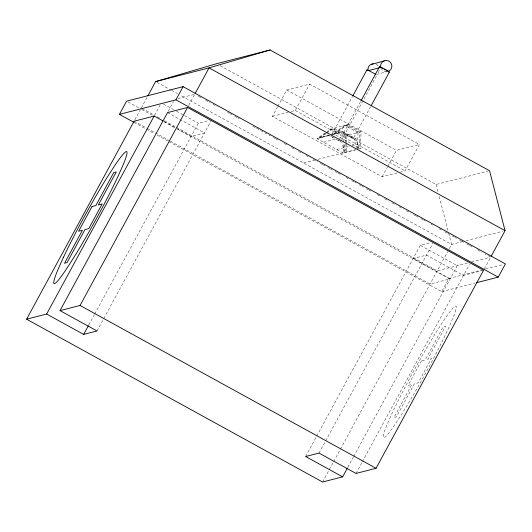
<?xml version="1.0" encoding="UTF-8"?>
<svg xmlns="http://www.w3.org/2000/svg" width="532" height="532" viewBox="0 0 532 532"><rect width="100%" height="100%" fill="white"/><g stroke="black" fill="none" stroke-linecap="round" stroke-linejoin="round"><path stroke-width="0.4" stroke-dasharray="2.66 2" d="M331.888 134.742L341.271 131.989L354.425 139.224L357.418 149.445L343.293 153.07L343.652 142.656M343.685 141.858L343.878 136.252L330.724 129.017L327.453 131.298M345.128 143.866L344.816 152.677L341.823 142.456M345.155 143.068L345.408 135.86L332.254 128.624L330.724 129.017M346.651 143.474L346.345 152.285L343.579 142.855M346.684 142.676L346.937 135.467L358.009 132.628L357.444 148.641M346.379 124.993L347.908 124.601L361.062 131.843L360.477 148.661L358.947 149.053L359.532 132.235L346.379 124.993L333.291 134.124M134.855 119.806L140.135 110.084M141.266 107.996L147.078 97.296M154.526 115.358L160.185 104.937M168.272 111.228L173.552 101.506M188.694 105.389L194.732 94.277M88.784 324.932L94.317 314.745M94.716 314.013L198.316 123.205L209.322 120.378M97.01 330.964L103.334 319.32M103.733 318.595L211.304 120.465M397.165 172.907L382.149 176.757L272.391 116.375L277.425 107.105M277.81 106.387L286.721 89.981L309.637 84.096L419.396 144.478L405.065 170.878L400.323 172.095M291.35 111.507L295.3 110.496L309.637 84.096M331.862 134.483L352.337 96.771M343.679 132.694L360.61 101.512M341.73 139.909L376.383 76.089M353.541 138.12A5.646 0.406 28.5 0 0 346.638 133.924A5.646 0.406 28.5 0 0 345.647 134.184A5.646 0.406 28.5 0 0 353.541 138.12L370.478 106.939M382.149 176.757L387.575 166.769M387.961 166.057L396.486 150.357L419.396 144.478M305.641 456.516L316.307 436.858M316.706 436.134L420.307 245.319L430.528 242.698M319 453.084L325.325 441.434M325.724 440.709L432.915 243.277M322.585 482.012L328.909 470.368M329.308 469.643L333.258 462.361M333.657 461.63L339.975 449.986M340.374 449.261L447.718 251.556M449.267 248.703L451.588 244.421L448.489 232.431M168.89 141.565L441.72 291.649L448.882 278.449L481.52 270.07M347.775 467.402L353.308 457.214M353.7 456.489L457.307 265.674L420.307 245.319M356.001 473.433L361.926 462.521M362.325 461.789L469.537 264.331M484.306 268.906L490.717 257.096L484.898 253.897M343.293 153.07L316.979 138.599L324.833 133.12M325.704 133.186L318.508 138.207L328.67 135.221L341.132 142.077M326.362 132.727L332.254 128.624M325.923 133.705L320.031 137.815L329.414 135.061M326.582 133.253L333.777 128.232L344.856 125.386L358.009 132.628M331.11 134.968L344.856 125.386M347.908 124.601L334.163 134.184L360.477 148.661M333.418 134.35L342.794 131.597L355.955 138.832L358.947 149.053M177.888 98.6L193.927 94.477M376.676 74.367L386.944 71.727M272.391 116.375L288.191 112.319M341.271 131.989L342.794 131.597M316.979 138.599L329.527 135.374M343.878 136.252L345.408 135.86M359.532 132.235L361.062 131.843M323.556 142.217L336.058 139.005M339.177 138.207L340.739 137.801M354.425 139.224L355.955 138.832M336.709 149.452L349.211 146.24M352.337 145.442L353.893 145.043M303.599 163.011L313.966 160.345M317.956 159.321L355.462 149.698M220.201 65.709L436.094 184.471L487.957 171.158M462.76 241.555L451.588 244.421L180.268 95.168M465.952 240.737L502.66 231.314M467.522 263.054L437.257 270.821L176.178 127.201M471.472 262.037L489.919 257.302M485.503 269.052L503.013 264.557M483.548 270.296L463.505 275.443L426.504 255.087L413.138 258.519L450.139 278.874L430.089 284.022L169.735 140.8M441.72 291.649L475.149 283.064M286.721 89.981L396.486 150.357M295.3 110.496L405.065 170.878M198.363 96.272L201.276 97.875M205.638 100.275L210 102.676M212.913 104.272L217.275 106.673M227.457 112.279L229.638 113.476M230.363 113.875L231.819 114.679M234.725 116.275L236.913 117.479M237.638 117.878L239.094 118.676M252.906 126.277L255.819 127.88M256.544 128.279L268.181 134.682M268.906 135.081L270.362 135.879M273.275 137.482L275.456 138.679M276.181 139.078L277.637 139.883M284.181 143.48L287.087 145.083M291.456 147.484L294.362 149.08M298.725 151.48L303.087 153.881M306 155.484L310.362 157.884M313.268 159.48L317.631 161.881M320.543 163.484L322.725 164.681M323.449 165.086L324.906 165.884M327.818 167.487L330 168.684M330.724 169.083L332.181 169.888M335.087 171.484L337.268 172.687M338 173.086L341.63 175.088M346 177.488L348.906 179.085M351.812 180.687L353.993 181.884M354.724 182.283L356.181 183.088M359.087 184.684L361.268 185.887M361.993 186.286L363.449 187.084M366.362 188.687L368.543 189.884M369.268 190.29L370.724 191.088M377.268 194.685L380.174 196.288M384.543 198.689L388.905 201.089M391.811 202.692L396.174 205.093M399.086 206.689L403.449 209.089M406.355 210.692L410.724 213.093M413.63 214.689L415.811 215.892M416.536 216.291L417.992 217.089M420.905 218.692L423.086 219.889M423.811 220.295L425.268 221.093M431.086 224.291L432.536 225.089M439.086 228.694L441.992 230.296M444.898 231.892L449.267 234.293M452.173 235.895L454.355 237.092M455.079 237.491L456.536 238.296M459.449 239.892L461.63 241.096M462.355 241.495L463.811 242.293M466.717 243.895L468.898 245.092M469.63 245.498L473.261 247.493M477.63 249.894L481.992 252.294M157.053 82.4L170.838 89.981M171.563 90.38L177.369 93.572M163.49 104.046L173.651 109.639M176.551 111.235L183.806 115.225M184.531 115.624L198.316 123.205M167.514 112.618L204.514 132.973L191.148 136.405L175.912 128.026M141.997 108.402L154.36 115.198M157.266 116.801L160.179 118.397M164.541 120.797L175.447 126.802M164.308 121.635L175.188 127.627M128.039 101.951L141.14 109.16M141.864 109.559L152.052 115.165M163.69 121.562L174.602 127.567M177.515 129.17L448.882 278.449M134.104 121.196L146.466 127.999M147.191 128.398L169.01 140.401M133.971 122.36L145.608 128.764M146.34 129.163L154.34 133.565M157.253 135.168L168.165 141.166M436.094 184.471L438.155 192.464M439.193 196.461L448.283 231.633M340.626 141.306A5.646 0.406 28.5 0 1 336.729 139.49M333.045 137.416A5.646 0.406 28.5 0 1 331.449 136.372M386.751 71.734A5.646 5.613 75.6 0 1 381.65 69.359M375.984 64.226A5.646 5.613 75.6 0 1 378.225 66.101M379.17 70.317A5.646 5.613 75.6 0 1 376.875 73.968M390.535 416.649L385.873 427.602A75.032 5.739 -61.2 0 0 401.919 413.823A75.032 5.739 -61.2 0 0 449.021 327.087L453.683 316.134A75.032 5.739 -61.2 0 0 437.637 329.913A75.032 5.739 -61.2 0 0 390.535 416.649M421.377 360.896L408.051 385.434L411.874 384.456L393.953 417.454L396.44 416.815L414.355 383.818L418.179 382.834L431.499 358.295L427.681 359.28L445.597 326.282L443.109 326.921L425.194 359.918L421.377 360.896"/><path stroke-width="0.8" d="M133.971 122.36L119.421 114.353L126.583 101.153L183.101 86.643L505.4 263.938L498.231 277.139L476.738 282.658M347.376 468.133L342.635 476.865L322.585 482.012L26.6 319.193L134.104 121.196L154.147 116.049L162.852 120.837M147.856 95.866L155.603 81.602L216.571 63.707L270.03 49.988L489.553 170.745L505.054 230.695L491.103 256.384M26.6 319.193L46.65 314.046L154.147 116.049M46.65 314.046L83.644 334.395L97.01 330.964L60.016 310.615L167.514 112.618L187.563 107.471L483.548 270.296L376.051 468.293L356.001 473.433L319 453.084L305.641 456.516L342.635 476.865M119.421 114.353L175.932 99.843L183.101 86.643M60.016 310.615L80.059 305.468L187.563 107.471M195.118 93.559L209.063 67.877L270.03 49.988M83.644 334.395L88.392 325.664M352.736 96.039L366.907 69.931M361.002 100.787L379.509 66.7M371.263 105.489L389.377 72.126M386.784 70.703L388.114 71.428L389.477 70.729A5.646 5.613 75.6 0 0 391.831 65.609L391.505 64.172A5.646 5.613 75.6 0 0 385.72 60.488L370.392 64.731A5.646 5.613 75.6 0 0 368.038 69.852L368.224 70.656L379.649 67.724M384.29 60.814L382.993 61.493A5.646 5.613 75.6 0 0 380.639 66.613L380.965 68.049M155.603 81.602L209.063 67.877L505.054 230.695M371.688 64.046L373.118 63.727M380.826 67.418L382.814 68.515M384.137 69.24L385.461 69.971M175.932 99.843L498.231 277.139M80.059 305.468L376.051 468.293M375.885 74.566L375.738 74.46A5.646 0.406 28.5 0 0 368.762 70.623L367.858 70.224A5.646 0.406 28.5 0 0 367.286 70.37M379.888 67.138A5.646 0.406 28.5 0 1 385.015 69.266A5.646 0.406 28.5 0 1 388.433 71.833M63.508 257.209L57.975 269.538A75.291 5.759 -61.2 0 0 65.469 270.462L73.27 258.419A75.291 5.759 -61.2 0 0 117.246 178.034L122.779 165.705A75.291 5.759 -61.2 0 0 115.284 164.78L107.477 176.823A75.291 5.759 -61.2 0 0 63.508 257.209M92.023 206.542L78.623 231.234L82.44 230.256L64.525 263.254L67.019 262.615L84.934 229.618L88.751 228.634L102.171 203.936L98.354 204.92L116.269 171.916L113.762 172.561L95.846 205.558L92.023 206.542"/></g></svg>
